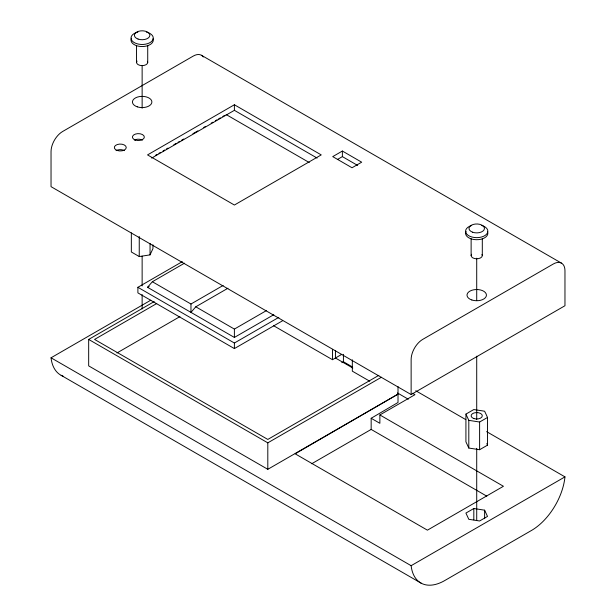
<?xml version="1.0" encoding="UTF-8"?>
<svg xmlns="http://www.w3.org/2000/svg" width="616" height="616" viewBox="0 0 616 616"><rect width="100%" height="100%" fill="white"/><g stroke="black" fill="none" stroke-linecap="round" stroke-linejoin="round"><path stroke-width="0.92" d="M131.339 232.886L131.339 251.983L139.247 256.549L150.042 254.878L152.937 248.641L152.937 244.821M273.789 314.699L234.388 337.445L147.54 287.302L152.36 281.735L184.531 263.163M227.951 288.234L195.788 306.799L190.96 312.374L190.96 304.019L152.36 281.735M486.794 496.173L371.163 429.421L371.163 418.272L398.013 402.487L398.013 386.571M234.388 104.759L147.54 154.901L234.388 205.036L321.236 154.901L234.388 104.759L234.388 110.326L151.675 158.081M155.563 155.278L157.226 154.323M158.882 153.361L160.545 152.406M163.032 150.966L164.695 150.004M166.359 149.049L168.014 148.086M173.828 144.737L176.315 143.297M177.978 142.342L179.641 141.38M181.297 140.425L183.791 138.985M192.916 133.71L197.898 130.838M203.711 127.481L205.374 126.526M211.18 123.169L212.843 122.207M215.331 120.775L216.994 119.812M218.649 118.857L220.312 117.895M222.8 116.455L224.463 115.5M342.38 151.043L332.732 156.618L352.029 167.76L361.684 162.193L342.38 151.043L342.38 156.618L357.657 165.442M337.553 159.405L342.38 156.618M282.636 320.728L234.388 348.587L137.892 292.877L137.892 287.302L182.305 261.654M147.54 287.302L149.149 286.371M63.279 376.268A47.771 27.581 -60 0 1 51.036 357.796L150.82 300.185M371.163 418.272L379.872 423.3L379.872 414.945L503.426 486.278L427.419 530.168L295.149 453.807L398.013 394.132L267.806 469.307L88.673 365.881L88.673 339.424L154.192 301.594M156.726 303.534L94.571 339.424L267.806 439.439L378.855 375.321M190.96 304.019L223.131 285.447M116.948 352.968L179.934 316.601M195.788 306.799L234.388 329.09L266.551 310.518M137.892 287.302L234.388 343.02L278.809 317.371M273.612 325.718L332.494 359.705L341.818 354.323M341.818 362.678L343.42 361.754L352.568 367.036M88.673 339.424L267.806 442.842L381.427 377.246M411.134 394.548L564.964 305.736L564.964 270.717A16.47 9.509 -60 0 0 553.314 263.995L422.776 339.354A16.47 9.509 -60 0 0 411.134 359.528L411.134 394.548L51.036 186.656L51.036 151.636A16.47 9.509 -60 0 1 62.686 131.462L193.224 56.094A16.47 9.509 -60 0 1 203.311 56.995M379.872 414.945L414.945 394.694L412.45 393.254M311.673 463.763L371.163 429.421M465.919 414.114L473.82 409.548L484.623 411.218L487.518 417.455L487.518 445.152L479.61 449.718L468.807 448.048L465.919 441.811L465.919 414.114L468.807 420.351L468.807 448.048M468.807 420.351L479.61 422.022L487.518 417.455M473.82 508.508L465.919 513.074L468.807 519.311L479.61 520.982L487.518 516.416L484.623 510.179L473.82 508.508L473.82 519.827M51.036 357.796L411.134 565.688L564.964 476.876L486.609 431.639M201.455 55.278L561.546 263.178M234.388 110.326L317.101 158.081M226.126 114.538L309.24 162.532M415.754 390.736L465.773 419.612M397.482 392.97L408.293 399.214M352.799 368.029L335.443 358.004L335.443 350.442M369.739 381.212L352.329 371.163L352.329 359.821M61.123 375.313L421.213 583.206M486.794 443.589L487.518 445.152M484.623 510.179L484.623 518.672M482.305 238.908L482.305 255.617M479.61 422.022L479.61 449.718M476.715 258.204L476.715 300.462M476.715 356.163L476.715 419.55M476.715 448.356L476.715 520.389M471.125 238.792L471.125 255.509M343.42 354.331L343.42 361.754M332.494 349.31L332.494 359.705M267.806 442.842L267.806 469.307M234.388 329.09L234.388 337.445M234.388 343.02L234.388 348.587M150.042 243.42L150.042 254.878M147.725 45.738L147.725 62.455M142.134 65.997L142.134 108.254M142.134 256.156L142.134 285.924M142.134 294.571L142.134 308.97M139.247 236.498L139.247 256.549M136.544 45.63L136.544 62.339M153.03 38.754A11.142 6.437 0 0 1 141.649 46.539A11.142 6.437 0 0 1 131.493 38.215M146.385 32.101A11.142 6.437 0 0 1 150.989 41.957A11.142 6.437 0 0 1 133.31 41.973A11.142 6.437 0 0 1 137.853 32.109M147.386 61.284A5.59 3.226 0 0 1 141.95 65.619A5.59 3.226 0 0 1 137.029 61.084M487.61 231.924A11.142 6.437 0 0 1 476.23 239.709A11.142 6.437 0 0 1 466.066 231.377M481.689 225.456A11.142 6.437 0 0 1 485.408 235.243A11.142 6.437 0 0 1 468.052 235.266A11.142 6.437 0 0 1 471.71 225.471M481.966 254.454A5.59 3.226 0 0 1 476.522 258.789A5.59 3.226 0 0 1 471.61 254.246M116.054 150.65A5.968 3.45 0 0 1 124.501 150.65M134.334 140.101A5.968 3.45 0 0 1 142.404 140.101M564.964 476.876A47.771 27.581 -60 0 1 531.431 530.499L444.66 580.595A47.771 27.581 -60 0 1 411.134 565.688M138.046 39.054A7.731 4.466 0 0 0 149.865 35.412A7.731 4.466 0 0 0 138.5 31.324A7.731 4.466 0 0 0 138.046 39.054M472.626 232.217A7.731 4.466 0 0 0 484.445 228.582A7.731 4.466 0 0 0 473.08 224.494A7.731 4.466 0 0 0 472.626 232.217M473.843 418.557A5.59 3.226 0 0 0 482.305 415.838A5.59 3.226 0 0 0 474.004 412.966A5.59 3.226 0 0 0 473.843 418.557M137.306 106.845A9.725 5.613 0 0 0 151.89 101.986A9.725 5.613 0 0 0 137.306 97.12A9.725 5.613 0 0 0 137.306 106.845M117.294 150.504A5.968 3.45 0 0 0 126.249 147.517A5.968 3.45 0 0 0 117.294 144.529A5.968 3.45 0 0 0 117.294 150.504M135.389 140.055A5.968 3.45 0 0 0 144.344 137.068A5.968 3.45 0 0 0 135.389 134.088A5.968 3.45 0 0 0 135.389 140.055M471.856 299.992A9.725 5.613 0 0 0 486.44 295.133A9.725 5.613 0 0 0 471.856 290.275A9.725 5.613 0 0 0 471.856 299.992"/></g></svg>
